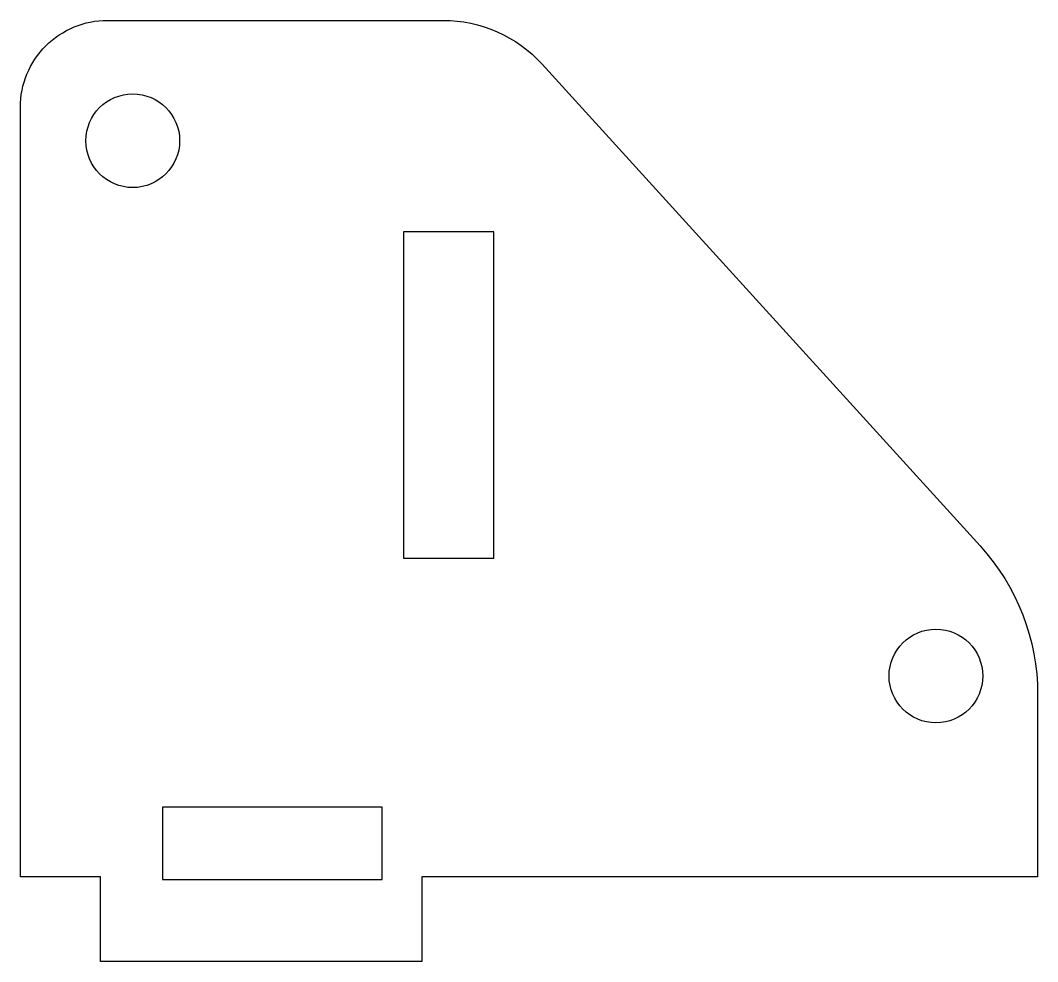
# Model space of a CAD drawing. Header units: millimetres. Extents: x -9 to 29, y -19.2 to 16.
import ezdxf

# ---------------------------------------------------------------- set-up
doc = ezdxf.new("R2010")
doc.units = ezdxf.units.MM
doc.layers.get('0').update_dxf_attribs({"linetype": 'CONTINUOUS'})

msp = doc.modelspace()

# ---------------------------------------------------------------- linework, layer by layer
msp.add_lwpolyline([(6.788, 16, -0.211309), (10.488, 14.363), (26.855, -3.64, -0.186575), (29, -9.19), (29, -16), (6, -16), (6, -19.175), (-6, -19.175), (-6, -16), (-9, -16), (-9, 12.75, -0.414214), (-5.75, 16)], format="xyb", close=True)
for points in [[(8.688, 8.1), (5.313, 8.1), (5.313, -4.1), (8.688, -4.1)], [(-3.688, -13.4), (-3.688, -16.1), (4.512, -16.1), (4.512, -13.4)]]:
    msp.add_lwpolyline(points, close=True)
for centre in [(-4.8, 11.5), (25.2, -8.5)]:
    msp.add_circle(centre, 1.75)

doc.saveas('drawing.dxf')
